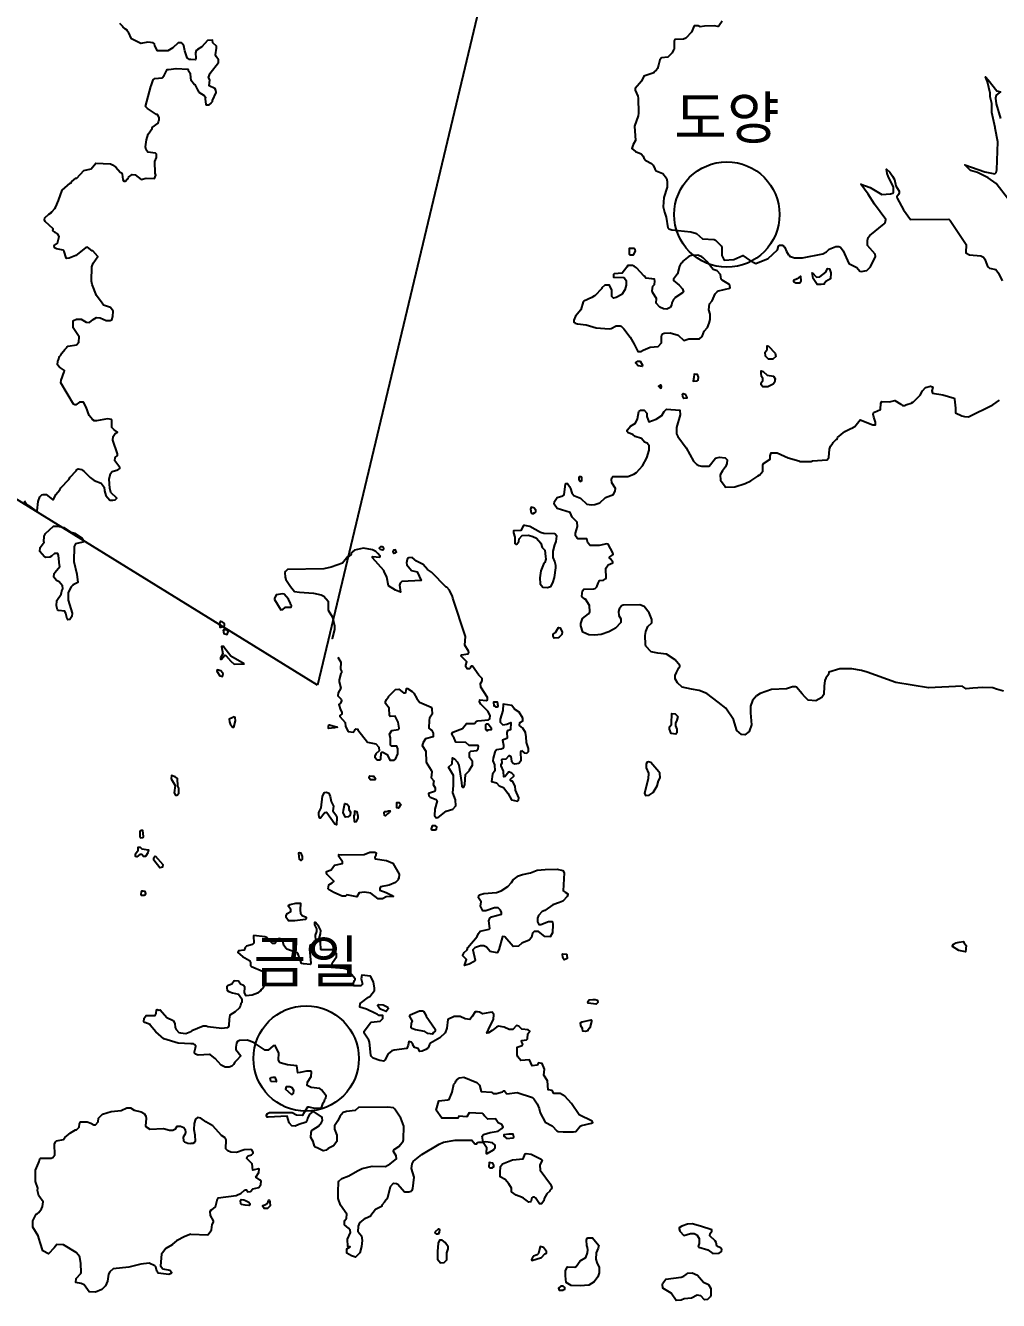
# Model space of a CAD drawing. Header units: millimetres. Extents: x -954552 to 1497340, y -301250 to 736091.
# Drawn here: x 195811 to 218907, y 89174 to 119443 of the extents above; entities that cross this region are included whole.
import ezdxf
from ezdxf.enums import TextEntityAlignment as Align

# ---------------------------------------------------------------- set-up
doc = ezdxf.new("R2010")
doc.units = ezdxf.units.MM
for name, color, linetype in [('2121', 7, 'Continuous'), ('2122', 7, 'Continuous'), ('AWS', 4, 'Continuous'), ('AWS명', 2, 'Continuous'), ('티센', 6, 'Continuous')]:
    doc.layers.add(name, color=color, linetype=linetype)
doc.styles.get("Standard").update_dxf_attribs({"font": ''})
doc.styles.get('Standard').set_extended_font_data('Gulim')

msp = doc.modelspace()

# ---------------------------------------------------------------- linework, layer by layer
at = {"layer": '2121', "color": 7}
for points in [[(197882, 108176), (197937, 108180), (197975, 108220), (197839, 108359), (197809, 108460), (197799, 108672), (197826, 108809), (197870, 108853), (198000, 108897), (198052, 108925), (198053, 108950), (197930, 109108), (197943, 109189), (197994, 109238), (197995, 109276), (197995, 109276), (197886, 109602), (197892, 109687), (197938, 109755), (197994, 109785), (197912, 109846), (197859, 109902), (197861, 110074), (197849, 110090), (197761, 110103), (197499, 110054), (197430, 110058), (197418, 110083), (197399, 110083), (197405, 110090), (197319, 110181), (197253, 110385), (197185, 110499), (197092, 110499), (197003, 110439), (196979, 110435), (196947, 110454), (196651, 110958), (196657, 111020), (196732, 111223), (196733, 111254), (196615, 111328), (196572, 111387), (196581, 111476), (196598, 111503), (196618, 111586), (196651, 111620), (196651, 111620), (196670, 111664), (196745, 111754), (196796, 111797), (196796, 111810), (196821, 111828), (197022, 111863), (197073, 111925), (197081, 112050), (196946, 112263), (196941, 112413), (196954, 112439), (197018, 112475), (197136, 112474), (197254, 112400), (197329, 112396), (197417, 112464), (197493, 112507), (197586, 112505), (197723, 112441), (197818, 112442), (197860, 112458), (197886, 112538), (197888, 112664), (197827, 112746), (197665, 112807), (197628, 112848), (197500, 113034), (197390, 113295), (197379, 113376), (197389, 113714), (197416, 113801), (197416, 113801), (197524, 113956), (197413, 114091), (197394, 114092), (197283, 114178), (197232, 114165), (197005, 113981), (196848, 113921), (196786, 113915), (196774, 113931), (196732, 114081), (196707, 114110), (196550, 114141), (196501, 114166), (196490, 114219), (196572, 114274), (196611, 114436), (196581, 114489), (196547, 114502), (196527, 114531), (196515, 114531), (196463, 114575), (196464, 114613), (196279, 114790), (196262, 114826), (196267, 114877), (196366, 114968), (196426, 115005), (196426, 115018), (196446, 115028), (196507, 115100), (196528, 115138), (196528, 115138), (196597, 115291), (196682, 115535), (196872, 115701), (196891, 115707), (196910, 115736), (197004, 115818), (197029, 115817), (197194, 116003), (197370, 116038), (197483, 116174), (197827, 116157), (197878, 116137), (197957, 116081), (198056, 115965), (198087, 115948), (198105, 115910), (198122, 115785), (198147, 115747), (198183, 115747), (198216, 115790), (198228, 115790), (198229, 115802), (198247, 115808), (198254, 115840), (198342, 115907), (198411, 115900), (198553, 115789), (198679, 115821), (198872, 115809), (198905, 115893), (198892, 115937), (198892, 115937), (198884, 116212), (198923, 116312), (198924, 116387), (198899, 116412), (198712, 116439), (198675, 116490), (198663, 116565), (198681, 116725), (198723, 116864), (198815, 117000), (198819, 117019), (198958, 117123), (198966, 117165), (198984, 117192), (198984, 117261), (198942, 117330), (198923, 117334), (198710, 117476), (198663, 117518), (198783, 117994), (198795, 118007), (198840, 118150), (198884, 118187), (199053, 118204), (199103, 118259), (199174, 118402), (199206, 118400), (199384, 118426), (199664, 118408), (199664, 118408), (199670, 118383), (199720, 118308), (199726, 118189), (199735, 118164), (199739, 118152), (199821, 118043), (199833, 118043), (199893, 117913), (199927, 117862), (200053, 117779), (200084, 117741), (200078, 117703), (200091, 117569), (200091, 117569), (200104, 117557), (200172, 117560), (200217, 117597), (200217, 117610), (200247, 117641), (200247, 117660), (200334, 117854), (200330, 117905), (200309, 117948), (200171, 118010), (200189, 118154), (200157, 118209), (200195, 118310), (200394, 118561), (200393, 118629), (200333, 118710), (200318, 118748), (200347, 118906), (200343, 118954), (200261, 119035), (200248, 119091), (200130, 119090), (199999, 118934), (199890, 118876), (199883, 118857), (199862, 118852), (199843, 118796), (199855, 118665), (199850, 118630), (199735, 118637), (199707, 118639), (199649, 118677), (199594, 118843), (199566, 118957), (199532, 119019), (199513, 119028), (199438, 119031), (199312, 118912), (199192, 118845), (198943, 118842), (198884, 118958), (198871, 119011), (198845, 119034), (198713, 119046), (198545, 119016), (198327, 119128), (198255, 119283), (198255, 119283), (198229, 119307), (198224, 119336), (198183, 119354), (198119, 119408), (198119, 119421), (198052, 119490)], [(212349, 119545), (212275, 119441), (212242, 119419), (212161, 119432), (211930, 119424), (211824, 119411), (211781, 119436), (211680, 119436), (211619, 119286), (211482, 119145), (211432, 119119), (211226, 119109), (211207, 119078), (211208, 118884), (211189, 118866), (211158, 118797), (211058, 118690), (210909, 118678), (210871, 118627), (210839, 118500), (210811, 118424), (210787, 118392), (210723, 118336), (210723, 118323), (210491, 118238), (210435, 118119), (210280, 117951), (210280, 117907), (210345, 117769), (210356, 117719), (210363, 117363), (210357, 117295), (210357, 117295), (210264, 117057), (210290, 116714), (210239, 116619), (210203, 116526), (210291, 116451), (210429, 116398), (210471, 116343), (210490, 116296), (210536, 116240), (210673, 116165), (210711, 116125), (210746, 116043), (210785, 115992), (210936, 115929), (211024, 115822), (211039, 115741), (211044, 115604), (210963, 115360), (210951, 115135), (210980, 115013), (211021, 114892), (211060, 114642), (211079, 114617), (211154, 114593), (211603, 114544), (211735, 114507), (211879, 114382), (212154, 114364), (212189, 114345), (212287, 114252), (212323, 114215), (212323, 114215), (212336, 114184), (212343, 113984), (212343, 113984), (212396, 113870), (212628, 113889), (212840, 113986), (212994, 113870), (213148, 113793), (213438, 113908), (213660, 114119), (213685, 114201), (213717, 114232), (213779, 114229), (213797, 114223), (213806, 114197), (213838, 114169), (213877, 114077), (213923, 114002), (213949, 113983), (213949, 113970), (214067, 113928), (214255, 113928), (214734, 114019), (214822, 114067), (214891, 114136), (215047, 114193), (215116, 114193), (215153, 114182), (215222, 114097), (215355, 113794), (215542, 113695), (215617, 113614), (215649, 113605), (215781, 113624), (215867, 113715), (215985, 113958), (215979, 114012), (215796, 114224), (215796, 114335), (215815, 114408), (215815, 114408), (215852, 114459), (216195, 114732), (216220, 114760), (216232, 114840), (215967, 115202), (215814, 115440), (215638, 115675), (215864, 115599), (216136, 115431), (216342, 115450), (216399, 115463), (216417, 115485), (216417, 115604), (216291, 115864), (216268, 115928), (216248, 116033), (216331, 115958), (216389, 115865), (216435, 115785), (216473, 115635), (216549, 115510), (216549, 115473), (216534, 115432), (216493, 115376), (216503, 115345), (216656, 115067), (216819, 114837), (217725, 114846), (217762, 114816), (218140, 114241), (218134, 114047), (218134, 114047), (218221, 113998), (218484, 113974), (218553, 113940), (218585, 113899), (218635, 113749), (218666, 113705), (218691, 113681), (218841, 113650), (218904, 113563), (218992, 113382)], [(219142, 115313), (218853, 115693), (218665, 115824), (218408, 115954), (218240, 116004), (218108, 116132), (218583, 115967), (218821, 115924), (218852, 115955), (218864, 116018), (218893, 116681), (218825, 117008), (218829, 117025), (218747, 117379), (218747, 117379), (218747, 117592), (218712, 117749), (218706, 117837), (218645, 118104), (218595, 118225), (218664, 118152), (218871, 117892), (218952, 117872), (218852, 117792), (218834, 117720), (218853, 117580), (218956, 117236)], [(195780, 108155), (195823, 108082), (195907, 108035), (196059, 107920), (196090, 107920), (196112, 108144), (196151, 108250), (196201, 108299), (196228, 108312), (196301, 108310), (196449, 108190), (196475, 108190), (196475, 108190), (196532, 108307), (196629, 108421), (196647, 108469), (196842, 108668), (196869, 108722), (197013, 108873), (197027, 108900), (197059, 108916), (197140, 108900), (197201, 108855), (197346, 108713), (197442, 108639), (197604, 108575), (197678, 108486), (197683, 108399), (197719, 108286), (197812, 108172), (197882, 108176)]]:
    msp.add_lwpolyline(points, dxfattribs=at)
at = {"layer": '2122', "color": 7}
for points in [[(210243, 114002), (210293, 114089), (210281, 114114), (210255, 114152), (210143, 114152), (210144, 114013), (210155, 114002), (210243, 114002), (210243, 114002)], [(210678, 113428), (210539, 113447), (210508, 113493), (210495, 113496), (210313, 113690), (210257, 113727), (210219, 113746), (210107, 113745), (210088, 113702), (209978, 113565), (209782, 113544), (209770, 113532), (209770, 113469), (210008, 113457), (210033, 113442), (210070, 113389), (210071, 113282), (210040, 113170), (209966, 113057), (209834, 112982), (209765, 112969), (209728, 113013), (209728, 113163), (209677, 113275), (209559, 113281), (209495, 113213), (209495, 113201), (209328, 113027), (209316, 113027), (209252, 112983), (209066, 112898), (209066, 112898), (209048, 112880), (208992, 112692), (208868, 112541), (208824, 112444), (208830, 112404), (208858, 112376), (208914, 112361), (209118, 112336), (209356, 112262), (209668, 112245), (209712, 112250), (209830, 112314), (209926, 112313), (209947, 112305), (210012, 112239), (210163, 112041), (210256, 111880), (210345, 111700), (210420, 111703), (210473, 111736), (210638, 111804), (210832, 111823), (210906, 111911), (210906, 112055), (210914, 112097), (210930, 112123), (210974, 112139), (211111, 112143), (211306, 112094), (211437, 111966), (211556, 112007), (211556, 112007), (211812, 112008), (211875, 112058), (211924, 112183), (211999, 112271), (212038, 112380), (212060, 112465), (212066, 112590), (212035, 112689), (212046, 112833), (212108, 112909), (212183, 113071), (212233, 113122), (212264, 113147), (212526, 113204), (212539, 113217), (212532, 113272), (212508, 113300), (212345, 113397), (212326, 113422), (212306, 113534), (212231, 113615), (212138, 113652), (211987, 113839), (211899, 113927), (211862, 113951), (211768, 113988), (211620, 113981), (211568, 113969), (211406, 113841), (211406, 113828), (211367, 113791), (211367, 113791), (211332, 113731), (211288, 113549), (211196, 113420), (211195, 113392), (211326, 113280), (211406, 113190), (211427, 113119), (211409, 113097), (211221, 112979), (211221, 112967), (211190, 112937), (211155, 112858), (211143, 112802), (211110, 112749), (211035, 112711), (210953, 112714), (210866, 112760), (210784, 112854), (210790, 112961), (210700, 113099), (210684, 113141), (210702, 113254), (210745, 113298), (210748, 113376), (210739, 113419), (210678, 113428), (210678, 113428)], [(214488, 113581), (214589, 113469), (214663, 113473), (214812, 113586), (214849, 113674), (214893, 113668), (214924, 113574), (214919, 113430), (214812, 113368), (214769, 113311), (214769, 113299), (214699, 113291), (214606, 113298), (214505, 113440), (214488, 113581), (214488, 113581)], [(214126, 113430), (214044, 113393), (214044, 113368), (214094, 113330), (214188, 113337), (214225, 113379), (214212, 113484), (214200, 113484), (214126, 113430), (214126, 113430)], [(213369, 111685), (213412, 111751), (213412, 111838), (213450, 111832), (213606, 111664), (213619, 111583), (213551, 111523), (213451, 111520), (213375, 111594), (213369, 111685), (213369, 111685)], [(210378, 111473), (210402, 111472), (210458, 111376), (210446, 111350), (210352, 111360), (210295, 111425), (210295, 111444), (210345, 111475), (210378, 111473), (210378, 111473)], [(211672, 111087), (211659, 111002), (211753, 111005), (211778, 111020), (211784, 111097), (211765, 111161), (211683, 111164), (211672, 111087), (211672, 111087)], [(213559, 110927), (213434, 110864), (213316, 110863), (213277, 110913), (213277, 110963), (213315, 111014), (213310, 111065), (213284, 111114), (213270, 111194), (213276, 111244), (213320, 111229), (213414, 111139), (213565, 111117), (213608, 111052), (213590, 110971), (213559, 110927), (213559, 110927)], [(219025, 103642), (218863, 103685), (218769, 103722), (218533, 103725), (218300, 103715), (218138, 103692), (218044, 103757), (217245, 103717), (216469, 103846), (215788, 104094), (215656, 104131), (215424, 104174), (215137, 104173), (214882, 104094), (214869, 104036), (214807, 103947), (214788, 103896), (214770, 103759), (214762, 103558), (214712, 103491), (214569, 103407), (214393, 103428), (214309, 103508), (214246, 103575), (214114, 103731), (214089, 103744), (214014, 103743), (213871, 103693), (213515, 103680), (213247, 103585), (213166, 103529), (213066, 103422), (213017, 103281), (213017, 103281), (213022, 103123), (213042, 102842), (212991, 102680), (212889, 102603), (212803, 102608), (212695, 102710), (212618, 102970), (212435, 103235), (212252, 103378), (211986, 103582), (211802, 103658), (211619, 103684), (211400, 103735), (211287, 103837), (211231, 103934), (211231, 104010), (211261, 104081), (211261, 104081), (211317, 104197), (211342, 104222), (211345, 104247), (211232, 104384), (211026, 104520), (210824, 104542), (210662, 104576), (210537, 104707), (210525, 104744), (210523, 104958), (210536, 105056), (210586, 105175), (210679, 105263), (210679, 105338), (210616, 105497), (210497, 105650), (210397, 105687), (209998, 105683), (209959, 105666), (209903, 105585), (209885, 105535), (209891, 105435), (209942, 105355), (209942, 105267), (209817, 105135), (209760, 105101), (209661, 105051), (209477, 104988), (209314, 104966), (209186, 104981), (209037, 105037), (208993, 105188), (208993, 105188), (208992, 105245), (209030, 105363), (209173, 105474), (209204, 105520), (209197, 105670), (209103, 105826), (209090, 105826), (209021, 105876), (209015, 105898), (209034, 106019), (209065, 106063), (209302, 106067), (209333, 106077), (209370, 106114), (209402, 106206), (209439, 106271), (209439, 106271), (209533, 106275), (209582, 106309), (209595, 106333), (209588, 106544), (209594, 106564), (209643, 106640), (209750, 106684), (209750, 106703), (209701, 106784), (209675, 106799), (209675, 106818), (209761, 106884), (209755, 106927), (209642, 107133), (209611, 107140), (209430, 107096), (209217, 107101), (209160, 107163), (209139, 107256), (208929, 107256), (208904, 107274), (208867, 107325), (208866, 107387), (208910, 107550), (208903, 107649), (208790, 107774), (208740, 107881), (208433, 107979), (208358, 108079), (208364, 108140), (208432, 108236), (208432, 108236), (208569, 108277), (208595, 108304), (208625, 108561), (208638, 108573), (208675, 108567), (208726, 108502), (208750, 108455), (208776, 108349), (208826, 108287), (208982, 108218), (209133, 108081), (209248, 108064), (209326, 108070), (209445, 108113), (209576, 108239), (209769, 108309), (209807, 108396), (209812, 108452), (209731, 108583), (209724, 108668), (209730, 108702), (209749, 108733), (210111, 108735), (210249, 108788), (210317, 108832), (210460, 108992), (210560, 109180), (210615, 109361), (210615, 109461), (210570, 109530), (210502, 109554), (210502, 109554), (210433, 109641), (210283, 109685), (210227, 109735), (210120, 109769), (210095, 109803), (210095, 109828), (210101, 109847), (210175, 109934), (210290, 110005), (210337, 110108), (210369, 110279), (210418, 110313), (210499, 110310), (210562, 110242), (210556, 110161), (210607, 110036), (210782, 110099), (210916, 110181), (210968, 110281), (211025, 110337), (211343, 110313), (211350, 110201), (211263, 109901), (211264, 109750), (211299, 109688), (211496, 109420), (211666, 109102), (211739, 109025), (211791, 108994), (211854, 108978), (212041, 108982), (212041, 108982), (212190, 109173), (212284, 109198), (212421, 109180), (212465, 109130), (212459, 109043), (212428, 108968), (212353, 108872), (212304, 108774), (212311, 108648), (212420, 108501), (212421, 108480), (212648, 108487), (212892, 108570), (213029, 108632), (213192, 108742), (213210, 108764), (213235, 108764), (213310, 108864), (213316, 109008), (213328, 109045), (213490, 109146), (213484, 109227), (213514, 109296), (213652, 109296), (213914, 109182), (214165, 109105), (214198, 109094), (214464, 109090), (214495, 109108), (214840, 109134), (214877, 109188), (214877, 109188), (214898, 109384), (214919, 109457), (214976, 109524), (214984, 109547), (215062, 109626), (215075, 109626), (215088, 109664), (215257, 109803), (215404, 109878), (215447, 109888), (215451, 109902), (215499, 109922), (215624, 110078), (215923, 109964), (215986, 109961), (215986, 110029), (215944, 110141), (215935, 110213), (215941, 110247), (215960, 110267), (216104, 110329), (216116, 110479), (216134, 110517), (216322, 110512), (216446, 110537), (216586, 110455), (216628, 110419), (216690, 110419), (216709, 110435), (216857, 110485), (216857, 110497), (216857, 110497), (216878, 110501), (217046, 110670), (217100, 110773), (217114, 110776), (217176, 110851), (217295, 110877), (217339, 110865), (217345, 110846), (217326, 110768), (217339, 110712), (217583, 110678), (217852, 110592), (217865, 110576), (217888, 110355), (217884, 110248), (218036, 110180), (218097, 110161), (218197, 110149), (218771, 110439), (218934, 110551)], [(210867, 110852), (210901, 110835), (210909, 110869), (210884, 110911), (210833, 110877), (210867, 110852), (210867, 110852)], [(211417, 110641), (211410, 110694), (211423, 110707), (211467, 110692), (211511, 110613), (211511, 110595), (211435, 110588), (211423, 110601), (211417, 110641), (211417, 110641)], [(208945, 108674), (208950, 108643), (208993, 108615), (209018, 108631), (209018, 108705), (208999, 108728), (208956, 108731), (208943, 108703), (208945, 108674), (208945, 108674)], [(207877, 107859), (207877, 107871), (207903, 107871), (207928, 107896), (207928, 107934), (207877, 107996), (207814, 108008), (207802, 107959), (207815, 107871), (207828, 107858), (207877, 107859), (207877, 107859)], [(196518, 106462), (196629, 106601), (196617, 106632), (196595, 106857), (196576, 106910), (196501, 106908), (196427, 106844), (196391, 106825), (196295, 106814), (196263, 106830), (196152, 106956), (196160, 107050), (196255, 107180), (196249, 107186), (196257, 107318), (196289, 107386), (196473, 107555), (196573, 107557), (196722, 107524), (196871, 107422), (196976, 107390), (197156, 107272), (197186, 107222), (197174, 107181), (196998, 107139), (196966, 107071), (196962, 106721), (197033, 106421), (197055, 106220), (196943, 106165), (196942, 106153), (196942, 106153), (196923, 106147), (196891, 106117), (196821, 105979), (196825, 105804), (196921, 105490), (196914, 105410), (196862, 105342), (196819, 105333), (196800, 105361), (196771, 105487), (196747, 105537), (196593, 105554), (196572, 105573), (196548, 105665), (196556, 105795), (196658, 105944), (196681, 106050), (196697, 106075), (196692, 106140), (196612, 106232), (196543, 106264), (196482, 106347), (196495, 106434), (196518, 106462), (196518, 106462)], [(208156, 106836), (208163, 106772), (208137, 106695), (208107, 106653), (208044, 106497), (208020, 106334), (208027, 106191), (208090, 106110), (208196, 106104), (208283, 106123), (208332, 106208), (208364, 106339), (208401, 106567), (208397, 106627), (208374, 106717), (208337, 106817), (208337, 106960), (208377, 107116), (208411, 107191), (208423, 107323), (208379, 107373), (208117, 107385), (208035, 107409), (207785, 107546), (207666, 107574), (207629, 107570), (207566, 107451), (207392, 107444), (207392, 107401), (207430, 107295), (207424, 107232), (207424, 107232), (207430, 107145), (207452, 107126), (207471, 107126), (207518, 107195), (207529, 107258), (207598, 107339), (207748, 107346), (207855, 107315), (207942, 107271), (208043, 107150), (208074, 107053), (208137, 106984), (208156, 106836), (208156, 106836)], [(203222, 104450), (203297, 104331), (203286, 104166), (203311, 104113), (203311, 104076), (203299, 104063), (203256, 103907), (203256, 103863), (203293, 103713), (203231, 103600), (203225, 103531), (203302, 103452), (203313, 103414), (203285, 103358), (203251, 103320), (203292, 103195), (203320, 103145), (203321, 103095), (203271, 103066), (203271, 103035), (203402, 102895), (203403, 102801), (203472, 102683), (203591, 102664), (203630, 102715), (203634, 102733), (203653, 102746), (203696, 102737), (203696, 102724), (203928, 102428), (204123, 102386), (204123, 102386), (204198, 102311), (204205, 102223), (204124, 102154), (204105, 102095), (204105, 102076), (204161, 102011), (204230, 102008), (204248, 102029), (204255, 102179), (204267, 102192), (204292, 102189), (204392, 102136), (204461, 102002), (204561, 102002), (204592, 102024), (204648, 102150), (204648, 102274), (204623, 102331), (204497, 102337), (204473, 102361), (204478, 102530), (204453, 102618), (204503, 102705), (204657, 102728), (204678, 102762), (204658, 102905), (204589, 103049), (204470, 103036), (204451, 103061), (204445, 103236), (204357, 103348), (204357, 103348), (204357, 103386), (204381, 103442), (204431, 103504), (204431, 103517), (204593, 103680), (204674, 103687), (204781, 103600), (204818, 103600), (204837, 103612), (204855, 103706), (204880, 103703), (204989, 103631), (205030, 103592), (205099, 103467), (205163, 103376), (205438, 103262), (205457, 103221), (205464, 103090), (205402, 103002), (205389, 102952), (205383, 102758), (205434, 102718), (205446, 102718), (205490, 102646), (205484, 102553), (205303, 102508), (205250, 102419), (205229, 102351), (205310, 102214), (205318, 101952), (205443, 101765), (205443, 101765), (205456, 101727), (205444, 101584), (205500, 101509), (205488, 101422), (205538, 101347), (205534, 101290), (205520, 101259), (205376, 101209), (205383, 101155), (205414, 101127), (205558, 101066), (205583, 101035), (205527, 100840), (205516, 100690), (205560, 100635), (205609, 100641), (205796, 100792), (205952, 100842), (206027, 100917), (206014, 101061), (205957, 101223), (205972, 101404), (205974, 101635), (205855, 101839), (205936, 101917), (205948, 102054), (205998, 102035), (206057, 101961), (206099, 101880), (206164, 101469), (206169, 101380), (206169, 101380), (206182, 101361), (206213, 101361), (206238, 101424), (206256, 101662), (206350, 101756), (206350, 101769), (206424, 101881), (206423, 101968), (206354, 102068), (206348, 102181), (206379, 102212), (206523, 102234), (206554, 102278), (206566, 102325), (206559, 102350), (206341, 102346), (206266, 102418), (206022, 102429), (205990, 102523), (205937, 102597), (205927, 102629), (205952, 102667), (206183, 102751), (206277, 102873), (206470, 102875), (206520, 102924), (206551, 102934), (206801, 102956), (206832, 102985), (206838, 103063), (206782, 103163), (206782, 103163), (206619, 103334), (206587, 103387), (206599, 103437), (206748, 103417), (206774, 103432), (206781, 103488), (206618, 103731), (206611, 103818), (206648, 103887), (206648, 103937), (206572, 104021), (206421, 104230), (206390, 104236), (206372, 104218), (206372, 104192), (206354, 104174), (206296, 104173), (206266, 104217), (206266, 104255), (206290, 104335), (206146, 104476), (206158, 104501), (206321, 104523), (206333, 104561), (206328, 104588), (206239, 104729), (206257, 104941), (205954, 105847), (205948, 105891), (205872, 106034), (205809, 106112), (205809, 106112), (205796, 106112), (205452, 106463), (205351, 106532), (205251, 106650), (205089, 106724), (204989, 106812), (204907, 106808), (204882, 106792), (204870, 106767), (204858, 106687), (204864, 106642), (204977, 106506), (205108, 106469), (205203, 106269), (204741, 106245), (204701, 106204), (204686, 106159), (204712, 105991), (204591, 106039), (204431, 106144), (204390, 106347), (204321, 106481), (204314, 106503), (204045, 106808), (204045, 106839), (204220, 106822), (204226, 106846), (204175, 106909), (204126, 106953), (204044, 106996), (203832, 107032), (203832, 107032), (203620, 106988), (203576, 106950), (203576, 106937), (203563, 106937), (203539, 106913), (203539, 106888), (203489, 106838), (203464, 106837), (203333, 106681), (203066, 106580), (202896, 106542), (202034, 106530), (201979, 106483), (201967, 106455), (201973, 106345), (201992, 106289), (202098, 106121), (202199, 106009), (202311, 105988), (202649, 105966), (202830, 105923), (202892, 105892), (202993, 105774), (202993, 105562), (203101, 105393), (203145, 105187), (203145, 105105), (203090, 104893), (203090, 104893)], [(204315, 107020), (204309, 107051), (204278, 107069), (204234, 107063), (204206, 107033), (204229, 107014), (204288, 106999), (204312, 107006), (204315, 107020), (204315, 107020)], [(204562, 106916), (204596, 106921), (204614, 106937), (204605, 106968), (204587, 106994), (204547, 106991), (204533, 106945), (204547, 106916), (204562, 106916), (204562, 106916)], [(201916, 105949), (201761, 105926), (201724, 105841), (201724, 105817), (201875, 105570), (201923, 105577), (201981, 105633), (202119, 105633), (202125, 105671), (202106, 105683), (202099, 105721), (202055, 105824), (201949, 105946), (201916, 105949), (201916, 105949)], [(200417, 105227), (200421, 105159), (200446, 105156), (200520, 105184), (200533, 105209), (200532, 105227), (200510, 105260), (200483, 105284), (200445, 105294), (200433, 105290), (200417, 105227), (200417, 105227)], [(200502, 105098), (200520, 105011), (200598, 104985), (200624, 105046), (200581, 105098), (200502, 105098), (200502, 105098)], [(208388, 105035), (208461, 105155), (208505, 105146), (208549, 105037), (208543, 104987), (208481, 104921), (208456, 104908), (208362, 104898), (208337, 104942), (208337, 104992), (208388, 105035), (208388, 105035)], [(201000, 104286), (200685, 104472), (200516, 104688), (200516, 104700), (200460, 104697), (200498, 104528), (200436, 104428), (200436, 104403), (200467, 104403), (200542, 104491), (200567, 104485), (200685, 104355), (200767, 104279), (201000, 104286), (201000, 104286)], [(200484, 103987), (200500, 104053), (200490, 104079), (200450, 104119), (200362, 104150), (200355, 104113), (200425, 104003), (200484, 103987), (200484, 103987)], [(207583, 102234), (207647, 102172), (207710, 102169), (207753, 102210), (207753, 102279), (207703, 102423), (207699, 102559), (207683, 102660), (207614, 102759), (207539, 102821), (207545, 102897), (207613, 102934), (207613, 102997), (207531, 103141), (207419, 103209), (207353, 103300), (207149, 103333), (207138, 103177), (207076, 102976), (207082, 102907), (207139, 102839), (207239, 102856), (207328, 102898), (207320, 102721), (207264, 102708), (207239, 102670), (207246, 102527), (207234, 102514), (207134, 102477), (207156, 102356), (207156, 102308), (207156, 102308), (207141, 102277), (207103, 102261), (206991, 102245), (206954, 102191), (206912, 102049), (206904, 101986), (206942, 101889), (206948, 101745), (206899, 101670), (206874, 101495), (206994, 101464), (207056, 101389), (207157, 101352), (207264, 101216), (207351, 101059), (207489, 101032), (207514, 101054), (207519, 101110), (207443, 101292), (207437, 101384), (207368, 101500), (207343, 101503), (207324, 101522), (207324, 101552), (207399, 101622), (207399, 101646), (207355, 101696), (207280, 101727), (207224, 101643), (207193, 101611), (207168, 101608), (207168, 101608), (207161, 101740), (207098, 101868), (207098, 101899), (207123, 101939), (207116, 102014), (207129, 102027), (207223, 102033), (207293, 102116), (207335, 102090), (207348, 101978), (207388, 101930), (207423, 101912), (207523, 101934), (207579, 102004), (207567, 102195), (207583, 102234), (207583, 102234)], [(207018, 103270), (207031, 103294), (207018, 103382), (206919, 103382), (206930, 103294), (206969, 103283), (206969, 103270), (207018, 103270), (207018, 103270)], [(200655, 102908), (200666, 102867), (200723, 102786), (200760, 102789), (200797, 102936), (200791, 103015), (200746, 103030), (200734, 103014), (200647, 102973), (200655, 102908), (200655, 102908)], [(211149, 102876), (211155, 103109), (211230, 103103), (211299, 103041), (211273, 102955), (211237, 102878), (211237, 102816), (211275, 102735), (211271, 102651), (211244, 102619), (211138, 102631), (211100, 102740), (211100, 102797), (211142, 102849), (211149, 102876), (211149, 102876)], [(203216, 102787), (203148, 102767), (203003, 102750), (203003, 102809), (203015, 102838), (203028, 102841), (203216, 102787), (203216, 102787)], [(206783, 102707), (206783, 102720), (206870, 102731), (206870, 102757), (206795, 102857), (206745, 102857), (206733, 102844), (206733, 102744), (206759, 102707), (206783, 102707), (206783, 102707)], [(210590, 101562), (210506, 101217), (210524, 101161), (210618, 101171), (210712, 101236), (210805, 101390), (210836, 101515), (210873, 101583), (210866, 101696), (210848, 101724), (210655, 101950), (210603, 101961), (210566, 101951), (210541, 101914), (210541, 101820), (210598, 101695), (210590, 101562), (210590, 101562)], [(199365, 101404), (199340, 101224), (199370, 101170), (199415, 101169), (199452, 101222), (199454, 101340), (199430, 101385), (199420, 101570), (199364, 101610), (199277, 101636), (199269, 101562), (199365, 101404), (199365, 101404)], [(204044, 101624), (204082, 101619), (204119, 101567), (204100, 101532), (204001, 101535), (203969, 101573), (203969, 101609), (203988, 101628), (204044, 101624), (204044, 101624)], [(202830, 100870), (202859, 101150), (202908, 101238), (202952, 101241), (203008, 101220), (203045, 101140), (203065, 101020), (203122, 100913), (203109, 100798), (203197, 100682), (203204, 100639), (203192, 100463), (203154, 100479), (202967, 100748), (202948, 100760), (202910, 100750), (202904, 100732), (202810, 100622), (202786, 100625), (202782, 100668), (202770, 100693), (202772, 100762), (202830, 100870), (202830, 100870)], [(203361, 100816), (203391, 100974), (203447, 100956), (203484, 100908), (203484, 100833), (203528, 100765), (203516, 100693), (203472, 100659), (203404, 100646), (203353, 100749), (203361, 100816), (203361, 100816)], [(204392, 100718), (204353, 100683), (204329, 100686), (204322, 100749), (204328, 100768), (204340, 100780), (204376, 100785), (204431, 100798), (204471, 100796), (204444, 100758), (204407, 100729), (204392, 100718), (204392, 100718)], [(204623, 100943), (204627, 101000), (204677, 100994), (204721, 100950), (204665, 100865), (204628, 100868), (204623, 100943), (204623, 100943)], [(203607, 100665), (203610, 100560), (203623, 100537), (203667, 100544), (203710, 100628), (203710, 100666), (203681, 100774), (203622, 100791), (203620, 100698), (203607, 100685), (203607, 100665), (203607, 100665)], [(198524, 100244), (198527, 100190), (198551, 100159), (198596, 100168), (198614, 100189), (198598, 100333), (198547, 100334), (198528, 100315), (198524, 100244), (198524, 100244)], [(205510, 100442), (205466, 100440), (205442, 100371), (205460, 100347), (205532, 100350), (205566, 100366), (205572, 100422), (205547, 100444), (205510, 100442), (205510, 100442)], [(198576, 99895), (198729, 99875), (198715, 99801), (198658, 99717), (198614, 99714), (198571, 99759), (198528, 99763), (198452, 99707), (198421, 99711), (198422, 99779), (198485, 99869), (198486, 99934), (198531, 99934), (198576, 99895), (198576, 99895)], [(198890, 99733), (199068, 99521), (199061, 99465), (198999, 99447), (198857, 99630), (198858, 99686), (198890, 99733), (198890, 99733)], [(202299, 99712), (202308, 99655), (202339, 99624), (202364, 99624), (202383, 99655), (202386, 99713), (202351, 99795), (202314, 99802), (202295, 99792), (202299, 99712), (202299, 99712)], [(204545, 98762), (204369, 98754), (204285, 98706), (204185, 98709), (204010, 98843), (203860, 98867), (203729, 98854), (203679, 98754), (203435, 98803), (203398, 98772), (203329, 98772), (203132, 98862), (203022, 98926), (202997, 98951), (203009, 99039), (203094, 99090), (203128, 99121), (203128, 99133), (202973, 99291), (202959, 99320), (202959, 99358), (203070, 99402), (203146, 99508), (203339, 99552), (203339, 99590), (203251, 99714), (203251, 99764), (203314, 99756), (203851, 99761), (203982, 99820), (204106, 99820), (204138, 99805), (204130, 99746), (204130, 99746), (204107, 99699), (204114, 99661), (204378, 99619), (204532, 99557), (204677, 99295), (204671, 99195), (204658, 99182), (204658, 99163), (204596, 99097), (204447, 99036), (204240, 98996), (204221, 98959), (204222, 98918), (204369, 98862), (204497, 98800), (204545, 98762), (204545, 98762)], [(206230, 97130), (206277, 97269), (206195, 97353), (206195, 97372), (206227, 97432), (206295, 97501), (206313, 97557), (206531, 97814), (206566, 97888), (206606, 97939), (206818, 97993), (206830, 98009), (206811, 98184), (206830, 98252), (206871, 98279), (207110, 98347), (207110, 98385), (207083, 98437), (207029, 98497), (206947, 98496), (206741, 98421), (206666, 98426), (206610, 98536), (206628, 98639), (206566, 98733), (206572, 98788), (206590, 98808), (206690, 98839), (206990, 98859), (207102, 98897), (207258, 99003), (207345, 99101), (207383, 99161), (207383, 99161), (207514, 99254), (207612, 99287), (207801, 99330), (207957, 99394), (208144, 99409), (208431, 99414), (208569, 99383), (208600, 99326), (208577, 98902), (208619, 98866), (208683, 98831), (208686, 98810), (208671, 98765), (208565, 98658), (208488, 98622), (208328, 98570), (208135, 98435), (208078, 98406), (207985, 98318), (207966, 98250), (207967, 98162), (207998, 98100), (208042, 98104), (208223, 98169), (208316, 98173), (208323, 98164), (208329, 98101), (208317, 97901), (208262, 97807), (208137, 97819), (207992, 97938), (207887, 97931), (207849, 97893), (207849, 97893), (207825, 97794), (207768, 97731), (207593, 97655), (207513, 97586), (207388, 97576), (207187, 97804), (207137, 97816), (207050, 97497), (207008, 97428), (206839, 97459), (206751, 97565), (206694, 97590), (206613, 97596), (206513, 97561), (206476, 97545), (206432, 97501), (206483, 97257), (206477, 97239), (206459, 97220), (206346, 97162), (206230, 97130), (206230, 97130)], [(198607, 98891), (198567, 98890), (198554, 98878), (198547, 98809), (198559, 98797), (198628, 98793), (198659, 98814), (198666, 98833), (198654, 98880), (198607, 98891), (198607, 98891)], [(202228, 98607), (202342, 98605), (202330, 98443), (202342, 98370), (202381, 98312), (202475, 98272), (202475, 98247), (202456, 98222), (202206, 98186), (202056, 98186), (202002, 98268), (202000, 98304), (202019, 98361), (202106, 98411), (202106, 98455), (202055, 98529), (202055, 98548), (202093, 98577), (202228, 98607), (202228, 98607)], [(203706, 90801), (203718, 90938), (203749, 91019), (203880, 91126), (204005, 91183), (204005, 91196), (204117, 91346), (204279, 91421), (204279, 91447), (204343, 91517), (204343, 91530), (204415, 91621), (204477, 91878), (204546, 91959), (204616, 91950), (204646, 91935), (204809, 91751), (204907, 91755), (204963, 91766), (204990, 91783), (205009, 91836), (205039, 92104), (204970, 92311), (204988, 92421), (205019, 92479), (205218, 92643), (205630, 92886), (205736, 92932), (206010, 92983), (206404, 92984), (206473, 92894), (206523, 92894), (206542, 92928), (206542, 92928), (206573, 92935), (206676, 92931), (206654, 93072), (206685, 93116), (206837, 93160), (207032, 93198), (207121, 93258), (207152, 93293), (207121, 93349), (207034, 93392), (206970, 93486), (206784, 93479), (206715, 93547), (206708, 93566), (206689, 93572), (206670, 93607), (206657, 93610), (206345, 93627), (206283, 93534), (206096, 93551), (206071, 93499), (205691, 93501), (205556, 93690), (205621, 93917), (205832, 93935), (205864, 93947), (205938, 94120), (205975, 94307), (206018, 94351), (206018, 94376), (206044, 94390), (206050, 94409), (206112, 94464), (206112, 94464), (206218, 94477), (206524, 94353), (206587, 94284), (206625, 94138), (206875, 94123), (206912, 94092), (206994, 94086), (207131, 94130), (207156, 94152), (207181, 94149), (207225, 94086), (207237, 94083), (207481, 94112), (207844, 93995), (207881, 93961), (207955, 93843), (208001, 93730), (208026, 93626), (208146, 93409), (208315, 93322), (208427, 93201), (208453, 93188), (208577, 93176), (208815, 93177), (208871, 93186), (208977, 93311), (209008, 93330), (209246, 93381), (209277, 93400), (209258, 93435), (208951, 93580), (208769, 93854), (208612, 94023), (208612, 94023), (208499, 94091), (208349, 94090), (208310, 94157), (208218, 94174), (208205, 94390), (208117, 94527), (208129, 94664), (208072, 94798), (207991, 94813), (207954, 94761), (207835, 94744), (207778, 94885), (207572, 94868), (207497, 94962), (207484, 95005), (207484, 95187), (207602, 95228), (207614, 95263), (207585, 95319), (207589, 95343), (207701, 95366), (207727, 95388), (207738, 95501), (207782, 95569), (207745, 95600), (207595, 95615), (207519, 95687), (207463, 95699), (207376, 95605), (207294, 95605), (207170, 95667), (207042, 95688), (206989, 95666), (206989, 95666), (206891, 95580), (206804, 95532), (206760, 95522), (206829, 95679), (206919, 95847), (206925, 95960), (206887, 96016), (206831, 96015), (206656, 95981), (206587, 96021), (206543, 96030), (206487, 96027), (206415, 95914), (206357, 95848), (206244, 95857), (206132, 95920), (205988, 95919), (205832, 95846), (205815, 95637), (205770, 95531), (205647, 95406), (205425, 95281), (205403, 95248), (205373, 95171), (205350, 95155), (205314, 95129), (205226, 95097), (205173, 95089), (205128, 95154), (205041, 95178), (205009, 95241), (205008, 95261), (204966, 95310), (204966, 95310), (204909, 95322), (204894, 95239), (204866, 95159), (204560, 95118), (204510, 95102), (204416, 95033), (204342, 94880), (204317, 94852), (204219, 94868), (204067, 94931), (204023, 94969), (204010, 94999), (203973, 95307), (203960, 95356), (203852, 95524), (203852, 95565), (203999, 95766), (204020, 95781), (204233, 95807), (204295, 95870), (204295, 95938), (204207, 95938), (204157, 95975), (204115, 95987), (203907, 96093), (203744, 96136), (203757, 96224), (203950, 96378), (203981, 96390), (204093, 96531), (204099, 96587), (204074, 96737), (203998, 96874), (203998, 96874), (203791, 96899), (203779, 96811), (203811, 96681), (203768, 96645), (203605, 96648), (203599, 96710), (203618, 96767), (203636, 96786), (203636, 96811), (203466, 97020), (203466, 97032), (203364, 97055), (203078, 97077), (203073, 97102), (203097, 97196), (203197, 97334), (203196, 97415), (203137, 97471), (203090, 97496), (202833, 97501), (202821, 97514), (202814, 97671), (202783, 97770), (202813, 97880), (202819, 97957), (202775, 98054), (202694, 98147), (202669, 98144), (202669, 98095), (202720, 98001), (202720, 97932), (202688, 97848), (202695, 97719), (202695, 97719), (202590, 97619), (202571, 97613), (202559, 97588), (202554, 97515), (202585, 97182), (202578, 97150), (202410, 97163), (202366, 97175), (202284, 97396), (202260, 97431), (202015, 97511), (201996, 97527), (201946, 97605), (201908, 97745), (201827, 97767), (201733, 97648), (201671, 97651), (201539, 97791), (201491, 97811), (201227, 97840), (201220, 97833), (201227, 97658), (201196, 97624), (201053, 97583), (201028, 97558), (201003, 97488), (200865, 97476), (200853, 97432), (200960, 97339), (201129, 97249), (201154, 97196), (201148, 97137), (201179, 97102), (201179, 97102), (201436, 96990), (201480, 96940), (201505, 96828), (201505, 96772), (201462, 96622), (201444, 96591), (201399, 96547), (201394, 96528), (201381, 96528), (201314, 96473), (201188, 96421), (201051, 96408), (201013, 96477), (201019, 96614), (200988, 96649), (200912, 96683), (200868, 96754), (200768, 96763), (200712, 96682), (200605, 96644), (200593, 96631), (200587, 96600), (200594, 96537), (200640, 96506), (200724, 96476), (200869, 96445), (200944, 96339), (200944, 96252), (200922, 96219), (200916, 96181), (200883, 96114), (200785, 96024), (200659, 95945), (200659, 95945), (200644, 95850), (200640, 95701), (200622, 95660), (200599, 95644), (200472, 95632), (200141, 95671), (200097, 95686), (200029, 95686), (199760, 95573), (199734, 95563)], [(217974, 97682), (218077, 97694), (218085, 97683), (218085, 97671), (218140, 97598), (218122, 97454), (217969, 97487), (217815, 97578), (217815, 97597), (217839, 97630), (217896, 97662), (217974, 97682), (217974, 97682)], [(208568, 97335), (208557, 97384), (208563, 97403), (208650, 97397), (208663, 97381), (208670, 97296), (208638, 97275), (208601, 97265), (208576, 97296), (208568, 97335), (208568, 97335)], [(209278, 96316), (209335, 96318), (209392, 96303), (209398, 96249), (209354, 96209), (209167, 96236), (209160, 96254), (209172, 96290), (209191, 96311), (209278, 96316), (209278, 96316)], [(199734, 95270), (199432, 95286), (199097, 95390), (198904, 95549), (198769, 95711), (198770, 95723), (198645, 95771), (198621, 95791), (198628, 95878), (198678, 95940), (198885, 95940), (198916, 95986), (198924, 96074), (198937, 96086), (198980, 96070), (199005, 96073), (199165, 95890), (199314, 95819), (199357, 95750), (199362, 95656), (199390, 95604), (199448, 95536), (199488, 95531), (199619, 95516), (199734, 95563)], [(204299, 96190), (204413, 96141), (204419, 96095), (204376, 96036), (204253, 96079), (204219, 96100), (204175, 96169), (204175, 96188), (204187, 96201), (204299, 96190), (204299, 96190)], [(205235, 96048), (205257, 96045), (205300, 95982), (205325, 95923), (205539, 95617), (205539, 95568), (205499, 95539), (205470, 95499), (205359, 95511), (205289, 95563), (205069, 95601), (204982, 95628), (204964, 95650), (204976, 95760), (204995, 95803), (204926, 95931), (204938, 95959), (205163, 96048), (205235, 96048), (205235, 96048)], [(208992, 95693), (208987, 95766), (209025, 95789), (209237, 95840), (209244, 95830), (209249, 95799), (209206, 95649), (209157, 95592), (209157, 95574), (209100, 95564), (209038, 95567), (209032, 95629), (208992, 95693), (208992, 95693)], [(203706, 90801), (203787, 90710), (203801, 90597), (203787, 90455), (203744, 90306), (203645, 90200), (203553, 90235), (203440, 90299), (203440, 90398), (203514, 90450), (203464, 90456), (203457, 90631), (203525, 90788), (203519, 90843), (203481, 90890), (203381, 90969), (203381, 91049), (203388, 91076), (203430, 91131), (203436, 91225), (203292, 91436), (203235, 91599), (203230, 91761), (203240, 91980), (203252, 92005), (203320, 92067), (203483, 92131), (203695, 92256), (203801, 92304), (204038, 92364), (204357, 92358), (204469, 92415), (204618, 92541), (204612, 92609), (204549, 92713), (204549, 92731), (204564, 92761), (204693, 92844), (204712, 92881), (204773, 92953), (204786, 92997), (204791, 93309), (204791, 93309), (204722, 93503), (204578, 93718), (204546, 93747), (204415, 93765), (203714, 93753), (203634, 93687), (203432, 93658), (203353, 93636), (203272, 93542), (203227, 93441), (203148, 93317), (203142, 93238), (203205, 93098), (203199, 92949), (203125, 92845), (202993, 92785), (202950, 92741), (202873, 92730), (202737, 92800), (202687, 92815), (202668, 92840), (202643, 92946), (202580, 93046), (202595, 93160), (202611, 93208), (202636, 93234), (202766, 93309), (202841, 93402), (202860, 93446), (202854, 93513), (202835, 93534), (202660, 93652), (202603, 93652), (202603, 93652), (202597, 93633), (202554, 93600), (202508, 93498), (202492, 93430), (202473, 93408), (202300, 93355), (202211, 93313), (202129, 93319), (202066, 93394), (202023, 93547), (201575, 93527), (201548, 93529), (201529, 93558), (201529, 93576), (201554, 93617), (201603, 93636), (202140, 93638), (202247, 93579), (202384, 93574), (202403, 93583), (202415, 93621), (202515, 93770), (202540, 93773), (202671, 93740), (202840, 93747), (202880, 93868), (202908, 93916), (202914, 93953), (202940, 93978), (202945, 94034), (202834, 94175), (202795, 94209), (202595, 94233), (202595, 94233), (202495, 94277), (202501, 94358), (202594, 94489), (202600, 94596), (202581, 94617), (202481, 94620), (202334, 94584), (202275, 94579), (202250, 94744), (202031, 94768), (201858, 94816), (201837, 94836), (201818, 94886), (201823, 95042), (201741, 95224), (201686, 95217), (201573, 95117), (201498, 95117), (201236, 95290), (201142, 95330), (201073, 95353), (200894, 95349), (200842, 95320), (200817, 95283), (200801, 95190), (200804, 95130), (200924, 94983), (200822, 94868), (200778, 94836), (200750, 94780), (200712, 94739), (200644, 94714), (200550, 94714), (200550, 94714), (200456, 94757), (200311, 94919), (200200, 95006), (200181, 95012), (199912, 94998), (199843, 95026), (199824, 95048), (199824, 95079), (199847, 95176), (199852, 95214), (199826, 95254), (199797, 95269), (199734, 95270)], [(201690, 94474), (201731, 94476), (201763, 94399), (201763, 94368), (201645, 94371), (201632, 94383), (201620, 94442), (201651, 94467), (201690, 94474), (201690, 94474)], [(202089, 94247), (201995, 94250), (201982, 94194), (202115, 94069), (202152, 94075), (202171, 94097), (202177, 94163), (202138, 94222), (202089, 94247), (202089, 94247)], [(199734, 90750), (199590, 90690), (199398, 90588), (199397, 90588), (199302, 90511), (199295, 90493), (199145, 90410), (199060, 90304), (199041, 90276), (199014, 89999), (199069, 89923), (199069, 89923), (199238, 89891), (199281, 89839), (199268, 89815), (199217, 89791), (198962, 89819), (198925, 89869), (198902, 89976), (198883, 89998), (198746, 90059), (198546, 90035), (198266, 89967), (197895, 89927), (197813, 89858), (197781, 89803), (197760, 89634), (197708, 89523), (197620, 89437), (197469, 89370), (197319, 89378), (197203, 89542), (197134, 89580), (197003, 89600), (197011, 89694), (197125, 89818), (197131, 89837), (197128, 90055), (197099, 90199), (197067, 90250), (197013, 90314), (196715, 90498), (196553, 90506), (196489, 90428), (196359, 90282), (196224, 90352), (196160, 90551), (196111, 90707), (195983, 90912), (195983, 91068), (196068, 91225), (196087, 91228), (196125, 91265), (196189, 91354), (196215, 91404), (196230, 91514), (196124, 91655), (196098, 91784), (196101, 91843), (196101, 91843), (196047, 92003), (196047, 92265), (196116, 92436), (196139, 92473), (196154, 92536), (196173, 92554), (196423, 92554), (196461, 92572), (196505, 92631), (196496, 92887), (196521, 92937), (196547, 92962), (196710, 93000), (196745, 93044), (196880, 93152), (197000, 93222), (197025, 93227), (197088, 93292), (197089, 93367), (197115, 93417), (197271, 93415), (197363, 93384), (197433, 93344), (197470, 93344), (197534, 93418), (197547, 93499), (197642, 93597), (197843, 93657), (198081, 93685), (198220, 93749), (198300, 93745), (198387, 93691), (198555, 93655), (198624, 93616), (198666, 93548), (198666, 93548), (198677, 93497), (198659, 93321), (198677, 93299), (198765, 93243), (199087, 93254), (199231, 93215), (199312, 93214), (199375, 93247), (199413, 93312), (199494, 93311), (199569, 93279), (199600, 93234), (199605, 93166), (199592, 93116), (199553, 93048), (199559, 92967), (199587, 92938), (199663, 92911), (199734, 92904)], [(199734, 90750), (200139, 90735), (200198, 90806), (200226, 90851), (200238, 90976), (200275, 91037), (200275, 91064), (200200, 91189), (200193, 91289), (200219, 91326), (200231, 91326), (200318, 91401), (200367, 91587), (200385, 91608), (200810, 91666), (200927, 91726), (201007, 91796), (201031, 91804), (201057, 91801), (201085, 91754), (201148, 91760), (201210, 91823), (201347, 91854), (201397, 91930), (201403, 92011), (201391, 92033), (201378, 92033), (201276, 92103), (201346, 92211), (201358, 92289), (201339, 92299), (201208, 92266), (201189, 92416), (201189, 92416), (201064, 92548), (201070, 92585), (201095, 92610), (201176, 92635), (201213, 92673), (201213, 92692), (201182, 92747), (201151, 92760), (201003, 92749), (200820, 92690), (200688, 92692), (200610, 92726), (200569, 92777), (200575, 92989), (200549, 93036), (200462, 93095), (200261, 93319), (200088, 93416), (199974, 93506), (199893, 93515), (199848, 93480), (199811, 93380), (199810, 93237), (199833, 93110), (199838, 92948), (199825, 92924), (199782, 92899), (199734, 92904)], [(206676, 92931), (206752, 92813), (206743, 92664), (206767, 92664), (206917, 92754), (206960, 92805), (206960, 92861), (206898, 92917), (206734, 92941), (206676, 92931), (206676, 92931)], [(207282, 93123), (207166, 93109), (207166, 93077), (207235, 93018), (207384, 93035), (207403, 93056), (207390, 93122), (207282, 93123), (207282, 93123)], [(206893, 92324), (206893, 92337), (206931, 92348), (206931, 92386), (206905, 92436), (206818, 92448), (206807, 92348), (206831, 92324), (206893, 92324), (206893, 92324)], [(201031, 91548), (201110, 91507), (201136, 91479), (201136, 91442), (201111, 91432), (201024, 91437), (200936, 91454), (200923, 91466), (200918, 91546), (200930, 91572), (200992, 91566), (201031, 91548), (201031, 91548)], [(201540, 91468), (201570, 91518), (201576, 91555), (201601, 91559), (201614, 91518), (201617, 91418), (201555, 91359), (201474, 91355), (201442, 91405), (201442, 91431), (201515, 91451), (201540, 91468), (201540, 91468)], [(205540, 90813), (205611, 90876), (205636, 90857), (205631, 90789), (205603, 90751), (205571, 90751), (205537, 90782), (205540, 90813), (205540, 90813)], [(211837, 90937), (211633, 90991), (211521, 90990), (211390, 90940), (211328, 90902), (211328, 90876), (211346, 90823), (211434, 90714), (211597, 90765), (211684, 90765), (211747, 90734), (211804, 90647), (211804, 90528), (211779, 90456), (211792, 90438), (212011, 90379), (212123, 90292), (212273, 90296), (212329, 90337), (212342, 90386), (212310, 90424), (212223, 90467), (212202, 90548), (212179, 90592), (212053, 90713), (212060, 90761), (212103, 90817), (212103, 90854), (211837, 90937), (211837, 90937)], [(205590, 90337), (205589, 90157), (205658, 90070), (205745, 90077), (205814, 90139), (205813, 90302), (205844, 90398), (205844, 90448), (205775, 90552), (205700, 90608), (205637, 90608), (205607, 90533), (205590, 90337), (205590, 90337)], [(207989, 90291), (207956, 90256), (207869, 90227), (207850, 90208), (207825, 90150), (207826, 90124), (208057, 90191), (208138, 90278), (208181, 90297), (208181, 90341), (208107, 90433), (208030, 90453), (207989, 90291), (207989, 90291)], [(211493, 89790), (211531, 89821), (211638, 89834), (211763, 89772), (211907, 89610), (212020, 89552), (212082, 89455), (212077, 89292), (212062, 89258), (211996, 89195), (211927, 89192), (211839, 89285), (211758, 89297), (211621, 89228), (211444, 89214), (211377, 89184), (211252, 89174), (211140, 89345), (210939, 89463), (210933, 89551), (210939, 89582), (211014, 89682), (211376, 89727), (211438, 89752), (211493, 89790), (211493, 89790)], [(208577, 89417), (208577, 89430), (208615, 89443), (208615, 89481), (208577, 89518), (208515, 89517), (208465, 89468), (208478, 89417), (208577, 89417), (208577, 89417)]]:
    msp.add_lwpolyline(points, dxfattribs=at)
for points in [[(207075, 92211), (207087, 92355), (207136, 92418), (207367, 92513), (207623, 92535), (207673, 92657), (207692, 92667), (207817, 92645), (208049, 92533), (208074, 92502), (208017, 92390), (208031, 92265), (208269, 91935), (208301, 91853), (208292, 91820), (208254, 91782), (208255, 91769), (208183, 91709), (208121, 91597), (208114, 91540), (208059, 91472), (208040, 91465), (208009, 91465), (207914, 91615), (207896, 91627), (207851, 91627), (207833, 91609), (207809, 91518), (207759, 91508), (207633, 91602), (207633, 91602), (207585, 91631), (207457, 91674), (207351, 91752), (207344, 91844), (207287, 91943), (207195, 92049), (207082, 92106)], [(208627, 89884), (208676, 89974), (208851, 89969), (208884, 89983), (208981, 90113), (209112, 90194), (209149, 90307), (209156, 90376), (209150, 90430), (209132, 90480), (209124, 90607), (209142, 90651), (209161, 90663), (209267, 90664), (209417, 90483), (209402, 90415), (209356, 90307), (209350, 90158), (209371, 90074), (209431, 89955), (209432, 89833), (209395, 89739), (209308, 89620), (209308, 89620), (209179, 89541), (208981, 89520), (208761, 89534), (208648, 89598), (208626, 89760)]]:
    msp.add_lwpolyline(points, close=True, dxfattribs=at)
at = {"layer": 'AWS'}
for centre in [(212460, 114955), (202473, 94919)]:
    msp.add_circle(centre, 1250, dxfattribs=at)
at = {"layer": '티센'}
for points in [[(213645, 149483), (202745, 103779)], [(202745, 103779), (179526, 118121)]]:
    msp.add_lwpolyline(points, dxfattribs=at)

# ---------------------------------------------------------------- texts
at = {"layer": 'AWS명'}
for s, p in [('도양', (212460, 116455)), ('금일', (202473, 96419))]:
    msp.add_text(s, height=1000, dxfattribs=at).set_placement(p, align=Align.BOTTOM_CENTER)

doc.saveas('drawing.dxf')
